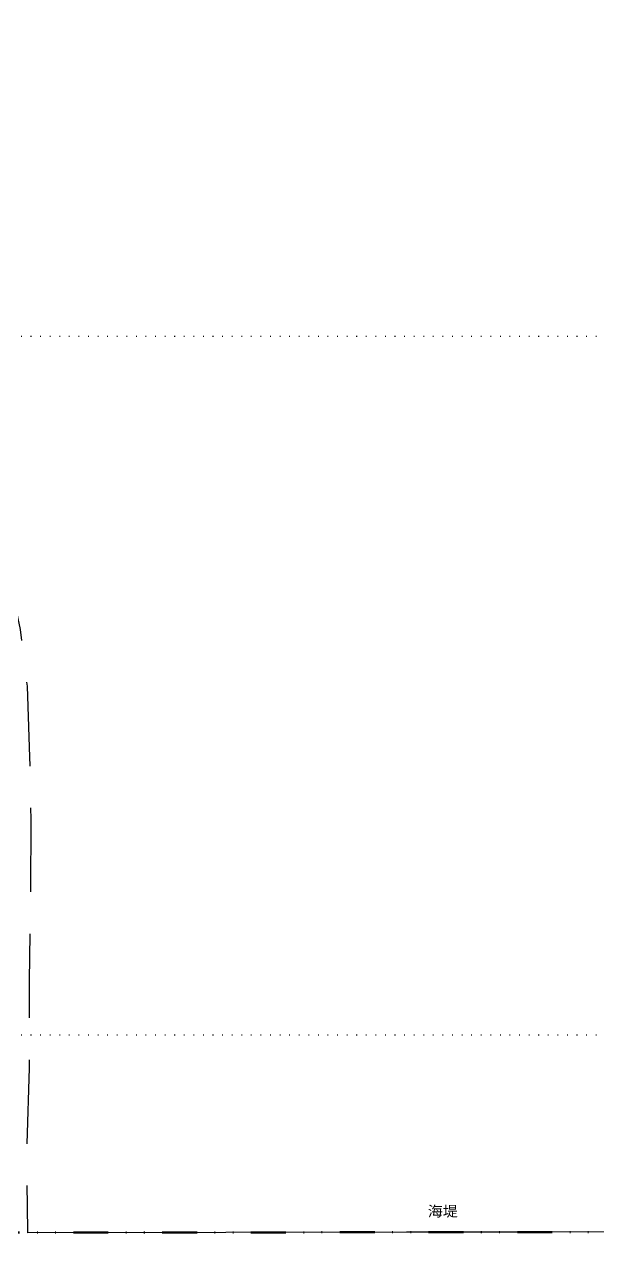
# Model space of a CAD drawing. Header units: millimetres. Extents: x 833600 to 836188, y 817398 to 820116.
# Drawn here: x 834017 to 834099, y 818270.7 to 818444.7 of the extents above; entities that cross this region are included whole.
import ezdxf

# ---------------------------------------------------------------- set-up
doc = ezdxf.new("R2010")
doc.units = ezdxf.units.MM
for name, pattern in [('3', [18.017443, 12.011629, -6.005814]), ('DIVIDE', [1.25, 0.5, -0.25, 0, -0.25, 0, -0.25]), ('DOT', [6.35, 0, -6.35])]:
    doc.linetypes.add(name, pattern=pattern)
for name, color, linetype, lineweight in [('01-basemap', 8, 'Continuous', 15), ('01-bdy', 7, 'DIVIDE', 50), ('01-Grid', 7, 'DOT', 25)]:
    doc.layers.add(name, color=color, linetype=linetype, lineweight=lineweight)
doc.styles.add('SMO_Hei_W3', font='smo_hei_w3.ttf')

msp = doc.modelspace()

# ---------------------------------------------------------------- linework, layer by layer
at = {"layer": '01-basemap', "linetype": 'Continuous', "lineweight": 30, "flags": 128}
msp.add_lwpolyline([(834360.42, 818444.65), (834348.42, 818427.62), (834337.68, 818412.24), (834326.44, 818396.1), (834316.42, 818381.58), (834310.73, 818373.48), (834305.54, 818366.04), (834299.88, 818357.95), (834294.86, 818350.78), (834287.34, 818339.95), (834273.75, 818320.38), (834240.04, 818271.92), (834220.74, 818271.95), (834193.55, 818271.89), (834166.64, 818271.88), (834143.95, 818271.86), (834091.68, 818271.83), (834071.63, 818271.82), (834045.81, 818271.78), (834017.41, 818271.7)], dxfattribs=at)
at = {"layer": '01-basemap', "linetype": '3', "lineweight": 30, "flags": 128}
msp.add_lwpolyline([(834003.31, 818268.77), (834003.12, 818270.63), (834002.71, 818280.03), (834002.78, 818289.59), (834002.58, 818297.09), (834002.3, 818303.92), (834001.69, 818311.99), (834001.85, 818320.48), (834002.17, 818335.59), (834002.74, 818354.04), (834002.39, 818356.53), (834000.32, 818364.12), (833996.73, 818374.45), (833992.98, 818381.97), (833989.37, 818387.05), (833984.34, 818393.14), (833977.35, 818399.06), (833971.91, 818403.17), (833961.93, 818407.63), (833953.08, 818411.09), (833945.82, 818413.3), (833941.96, 818414.32), (833939.48, 818412.67), (833938.08, 818411.95), (833937.39, 818411.76), (833936.52, 818411.77), (833933.31, 818412.44), (833929.55, 818413.55), (833927.66, 818414.81), (833925.88, 818416.61), (833925.28, 818417.86), (833924.72, 818419.94), (833925.03, 818423.71), (833925.92, 818426.21), (833926.88, 818427.96), (833928.11, 818429.07), (833929.66, 818429.96), (833932.51, 818430.59), (833937.58, 818430.61), (833943.99, 818430.14), (833951.51, 818427.94), (833960.25, 818426.32), (833965.92, 818424.28), (833973.93, 818420.08), (833979.77, 818416.12), (833986.19, 818411.04), (833992.26, 818406.08), (833995.52, 818402.78), (834000.3, 818397.02), (834004.14, 818391.43), (834008, 818384.69), (834011.06, 818377.22), (834014.07, 818369.54), (834015.06, 818364.36), (834016.35, 818358.04), (834017.35, 818349.92), (834017.68, 818341.2), (834017.9, 818330.92), (834017.87, 818320.26), (834017.66, 818307.79), (834017.65, 818295.34), (834017.28, 818283), (834017.35, 818275.69), (834017.41, 818271.7)], dxfattribs=at)
at = {"layer": '01-bdy', "ltscale": 10}
msp.add_lwpolyline([(834105.63, 817749.39), (834095.12, 817750.29), (834080.87, 817753.15), (834079.95, 817754.68), (834075.55, 817754.94), (834068.49, 817749.28), (834059.51, 817748.67), (834044.42, 817752.19), (834012.96, 817774.96, -0.08687), (833954.97, 817841.56), (833951.38, 817849.53), (833950, 817873.2), (833950.51, 817999.93), (833951.11, 818019.47), (833950.6, 818024.56), (833950.59, 818042.65), (833948.99, 818071.1), (833950.36, 818103.03, -0.094055), (833975.55, 818171.08, -0.090291), (834009.29, 818209.37), (834009.75, 818241.21, -0.01891), (834011.28, 818271.75), (834240.04, 818271.92)], format="xyb", dxfattribs=at)
at = {"layer": '01-Grid', "ltscale": 0.2}
for p, q in [((836188.05, 818400), (833600, 818400)), ((836188.05, 818300), (833600, 818300))]:
    msp.add_line(p, q, dxfattribs=at)

# ---------------------------------------------------------------- texts
at = {"layer": '01-basemap', "style": 'SMO_Hei_W3', "width": 1.05}
msp.add_text('海堤', height=1.5, dxfattribs=at).set_placement((834074.67, 818274.05))

doc.saveas('drawing.dxf')
